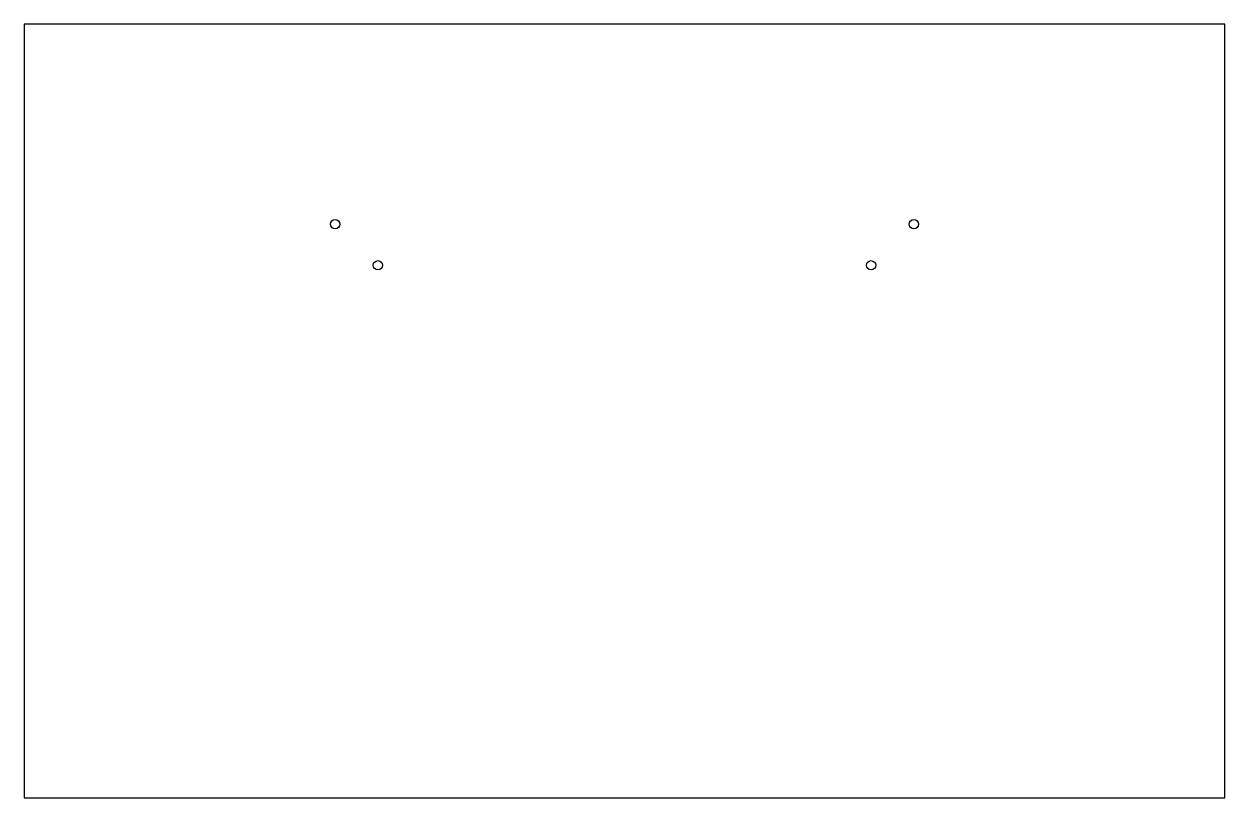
# Model space of a CAD drawing. Extents: x 4.72 to 6.49, y -3.46 to -2.31.
import ezdxf

# ---------------------------------------------------------------- set-up
doc = ezdxf.new("R2010")
doc.units = 0
doc.header["$MEASUREMENT"] = 0
doc.layers.add('BLACK', color=7, linetype='CONTINUOUS')

msp = doc.modelspace()

# ---------------------------------------------------------------- linework, layer by layer
at = {"layer": 'BLACK', "linetype": 'CONTINUOUS'}
for p, q in [((6.4921, -2.315), (4.7205, -2.315)), ((4.7205, -2.315), (4.7205, -3.4567)), ((6.4921, -3.4567), (6.4921, -2.315)), ((4.7205, -3.4567), (6.4921, -3.4567))]:
    msp.add_line(p, q, dxfattribs=at)
at = {"layer": 'BLACK'}
for centre in [(5.1793, -2.6102), (6.0333, -2.6102), (5.2425, -2.6709), (5.9701, -2.6709)]:
    msp.add_circle(centre, 0.00689, dxfattribs=at)

doc.saveas('drawing.dxf')
